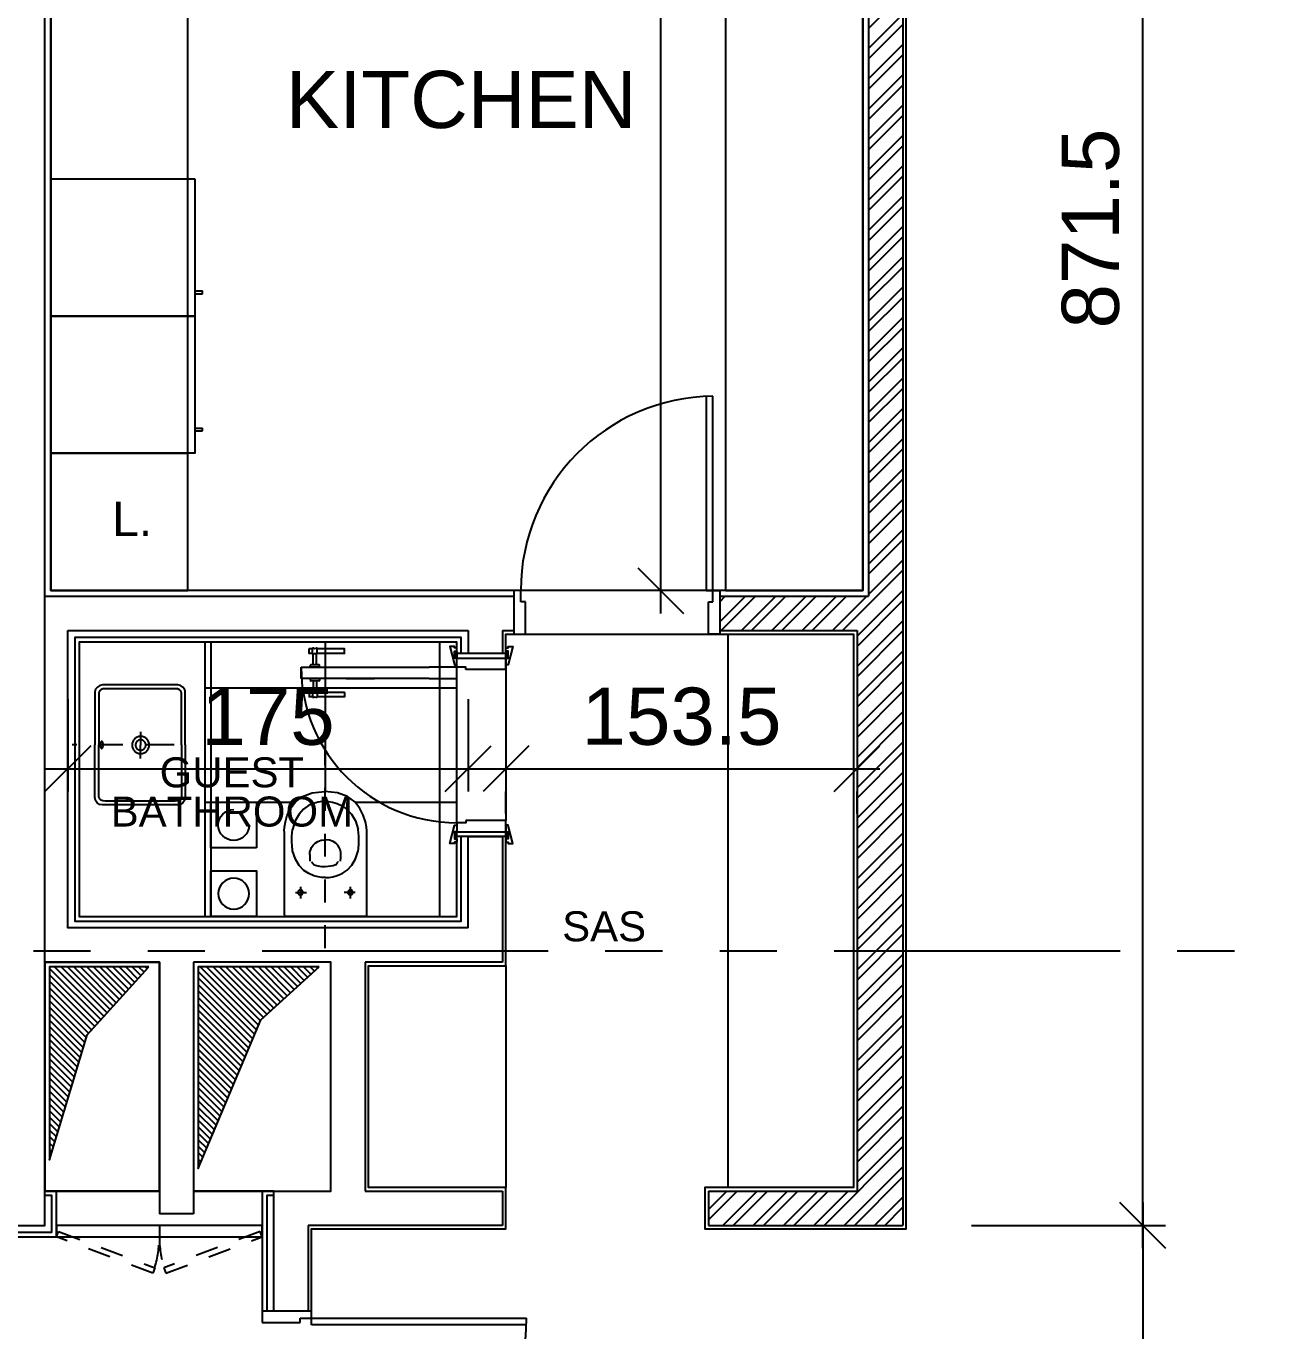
# Model space of a CAD drawing. Extents: x 453.8 to 514, y -2.6 to 70.8.
# Drawn here: x 479.43 to 484.88, y 11.19 to 16.89 of the extents above; entities that cross this region are included whole.
import ezdxf
from ezdxf.enums import TextEntityAlignment as Align

# ---------------------------------------------------------------- set-up
doc = ezdxf.new("R2010")
doc.units = 0
doc.header["$MEASUREMENT"] = 0
doc.header["$PDMODE"] = 35
doc.header["$PDSIZE"] = 0.3
for name, pattern in [('AXIS_100$0$A-AXIS$0$PHANTOM', [2.5, 1.25, -0.25, 0.25, -0.25, 0.25, -0.25]), ('CENTER', [2, 1.25, -0.25, 0.25, -0.25]), ('DASHDOTX2', [50.8, 25.4, -12.7, 0, -12.7]), ('HIDDEN2', [0.1875, 0.125, -0.0625])]:
    doc.linetypes.add(name, pattern=pattern)
doc.layers.get('0').update_dxf_attribs({"linetype": 'CONTINUOUS'})
doc.layers.get('DEFPOINTS').update_dxf_attribs({"linetype": 'CONTINUOUS'})
for name, color, linetype in [('A-ANNO-IDTAG', 7, 'CONTINUOUS'), ('A-AXIS-SANITARY', 10, 'DASHDOTX2'), ('A-closet', 252, 'CONTINUOUS'), ('a-dim', 3, 'CONTINUOUS'), ('A-Door', 1, 'CONTINUOUS'), ('A-DOORS', 1, 'CONTINUOUS'), ('A-FLOR-PFIX', 61, 'CONTINUOUS'), ('A-HATCH-WALL', 8, 'CONTINUOUS'), ('a-kitchen', 95, 'CONTINUOUS'), ('A-MECHANICAL', 255, 'CONTINUOUS'), ('A-NOMENCLATURE', 3, 'CONTINUOUS'), ('A-PLASTER', 8, 'CONTINUOUS'), ('A-PORTE', 1, 'CONTINUOUS'), ('A-PROJ-TIL-BATH', 8, 'CONTINUOUS'), ('A-proj-wood', 5, 'CONTINUOUS'), ('A-PROJECTION', 9, 'CONTINUOUS'), ('A-SANIT', 95, 'CONTINUOUS'), ('A-sect-marble', 1, 'CONTINUOUS'), ('A-SECT-TILE', 12, 'CONTINUOUS'), ('a-shaft', 251, 'CONTINUOUS'), ('a-text-red', 10, 'CONTINUOUS'), ('A-WALL', 4, 'CONTINUOUS'), ('AXIS_100$0$A-AXIS-100', 10, 'AXIS_100$0$A-AXIS$0$PHANTOM'), ('S-9-10TH$0$A-SHAFT 9-10TH', 8, 'CONTINUOUS'), ('S-9-10TH$0$A-STR 9-10TH', 2, 'CONTINUOUS')]:
    doc.layers.add(name, color=color, linetype=linetype)
doc.styles.add('A100-STEXT', font='ARIAL.TTF', dxfattribs={"height": 0.25})
doc.styles.add('BLOCK', font='ARIAL.TTF', dxfattribs={"width": 0.8, "height": 0.25})
doc.dimstyles.new('A100-DIM', dxfattribs={"dimtxt": 0.25, "dimasz": 0.2, "dimexe": 0.1, "dimexo": 0.3, "dimgap": 0.1, "dimtad": 1, "dimlfac": 100, "dimdsep": 46, "dimtxsty": 'A100-STEXT', "dimblk1": 'OBLIQUE', "dimblk2": 'OBLIQUE', "dimsah": 1, "dimcen": -0.05, "dimdle": 0.1, "dimclrd": 15, "dimclre": 15, "dimclrt": 256, "dimadec": 0, "dimazin": 0, "dimtfac": 0.28, "dimtix": 1, "dimtmove": 2, "dimatfit": 3, "dimldrblk": 'OBLIQUE', "dimfxl": 0, "dimtolj": 1, "dimarcsym": 0})

# ---------------------------------------------------------------- blocks, each defined once
blk = doc.blocks.new('frigo')
at = {"layer": 'a-kitchen'}
for p, q in [((-0.6306, 0), (0, 0)), ((-0.6306, -0.6), (-0.6306, 0)), ((-0.6306, -0.6), (-0.6306, 0)), ((-0.5994, 0), (-0.5994, -0.6)), ((-0.5994, 0), (-0.5994, -0.6)), ((-0.6306, -0.0975), (-0.6632, -0.0975)), ((-0.6632, -0.0975), (-0.6632, -0.1102)), ((-0.6306, -0.0975), (-0.6632, -0.0975)), ((-0.6632, -0.0975), (-0.6632, -0.1102)), ((-0.6306, -0.1102), (-0.6632, -0.1102)), ((-0.6306, -0.1102), (-0.6632, -0.1102))]:
    blk.add_line(p, q, dxfattribs=at)
blk.add_lwpolyline([(-0.6306, -0.6), (-0.6306, 0), (0, 0), (0, -0.6)], close=True, dxfattribs=at)
blk = doc.blocks.new('P90E19D')
at = {"layer": 'A-PORTE'}
for p, q in [((0, 0), (0.05, 0)), ((0, -0.19), (0, 0)), ((0.05, 0), (0.05, -0.14)), ((0.9, 0), (0.85, 0)), ((0.85, 0), (0.85, -0.14)), ((0.9, -0.19), (0.9, 0)), ((0.03, -0.14), (0.03, -0.19)), ((0.05, -0.14), (0.03, -0.14)), ((0.85, -0.14), (0.87, -0.14)), ((0.87, -0.14), (0.87, -0.19)), ((0.03, -0.19), (0, -0.19)), ((0.06, -0.19), (0.02, -0.19)), ((0.03, -0.19), (0.03, -1.0399)), ((0.06, -1.0391), (0.06, -0.19)), ((0.87, -0.19), (0.9, -0.19))]:
    blk.add_line(p, q, dxfattribs=at)
blk.add_arc((0.02, -0.19), 0.85, 270.6741, 360, dxfattribs=at)
blk = doc.blocks.new('P100E21.5D')
at = {"layer": 'A-PORTE'}
for p, q in [((0.03, 0.215), (0.03, 1.155)), ((0.06, 1.155), (0.06, 0.215)), ((0.03, 0.215), (0, 0.215)), ((0, 0.215), (0, 0)), ((0.06, 0.215), (0.02, 0.215)), ((0.03, 0.165), (0.03, 0.215)), ((0.97, 0.215), (1, 0.215)), ((0.97, 0.165), (0.97, 0.215)), ((1, 0.215), (1, 0)), ((0.05, 0.165), (0.03, 0.165)), ((0.05, 0), (0.05, 0.165)), ((0.95, 0), (0.95, 0.165)), ((0.95, 0.165), (0.97, 0.165)), ((0, 0), (0.05, 0)), ((1, 0), (0.95, 0))]:
    blk.add_line(p, q, dxfattribs=at)
blk.add_arc((0.03, 0.215), 0.94, 0, 90, dxfattribs=at)
blk = doc.blocks.new('A$C3DEF75EA')
at = {"layer": 'A-DOORS'}
for p, q in [((-0.167, 0.63), (-0.193, 0.63)), ((-0.193, 0.625), (-0.193, 0.63)), ((-0.19, 0.63), (-0.19, 0.6445)), ((-0.1705, 0.645), (-0.1895, 0.645)), ((-0.17, 0.63), (-0.17, 0.6445)), ((-0.167, 0.6275), (-0.167, 0.63)), ((-0.12, 0.6275), (-0.167, 0.6275)), ((-0.12, 0.602), (-0.12, 0.638)), ((-0.11, 0.64), (-0.118, 0.64)), ((-0.11, 0.68), (-0.06, 0.68)), ((-0.11, 0.56), (-0.11, 0.68)), ((-0.11, 0.6), (-0.11, 0.64)), ((-0.06, 0.68), (-0.06, 0.56)), ((-0.06, 0.64), (-0.052, 0.64)), ((-0.06, 0.6), (-0.06, 0.64)), ((-0.05, 0.602), (-0.05, 0.638)), ((-0.05, 0.6275), (-0.003, 0.6275)), ((-0.003, 0.63), (0.023, 0.63)), ((-0.003, 0.6275), (-0.003, 0.63)), ((0, 0.63), (0, 0.6445)), ((0.0005, 0.645), (0.0195, 0.645)), ((0.02, 0.63), (0.02, 0.6445)), ((0.023, 0.625), (0.023, 0.63)), ((-0.193, 0.61), (-0.193, 0.615)), ((-0.167, 0.61), (-0.193, 0.61)), ((-0.19, 0.4905), (-0.19, 0.61)), ((-0.17, 0.4905), (-0.17, 0.61)), ((-0.167, 0.61), (-0.167, 0.6125)), ((-0.12, 0.6125), (-0.167, 0.6125)), ((-0.11, 0.6), (-0.118, 0.6)), ((-0.06, 0.6), (-0.052, 0.6)), ((-0.05, 0.6125), (-0.003, 0.6125)), ((-0.003, 0.61), (-0.003, 0.6125)), ((-0.003, 0.61), (0.023, 0.61)), ((0, 0.4905), (0, 0.61)), ((0.02, 0.4905), (0.02, 0.61)), ((0.023, 0.61), (0.023, 0.615)), ((-0.11, 0.12), (-0.11, 0.56)), ((-0.06, 0.56), (-0.06, 0.12)), ((-0.1705, 0.49), (-0.1895, 0.49)), ((-0.11, 0.483), (-0.11, 0.36)), ((-0.06, 0.483), (-0.06, 0.36)), ((0.0005, 0.49), (0.0195, 0.49)), ((-0.11, 0.12), (-0.11, 0)), ((-0.06, 0), (-0.06, 0.12)), ((-0.809, 0), (-0.781, 0.009)), ((-0.809, 0.009), (-0.781, 0)), ((0.009, 0), (-0.019, 0.009)), ((0.009, 0.009), (-0.019, 0)), ((-0.11, 0), (-0.06, 0)), ((-0.809, -0.215), (-0.781, -0.224)), ((-0.809, -0.224), (-0.781, -0.215)), ((0.009, -0.215), (-0.019, -0.224)), ((0.009, -0.224), (-0.019, -0.215))]:
    blk.add_line(p, q, dxfattribs=at)
at = {"layer": 'A-DOORS', "color": 8}
for p, q in [((-0.74, 0), (-0.06, 0)), ((-0.07, -0.215), (-0.73, -0.215))]:
    blk.add_line(p, q, dxfattribs=at)
at = {"layer": 'A-DOORS'}
for points in [[(-0.81, 0), (-0.825, 0), (-0.825, 0.01), (-0.83, 0.01), (-0.83, 0.03), (-0.7518, 0.0104, -0.381769), (-0.75, 0.0084), (-0.75, 0), (-0.78, 0), (-0.78, 0.01), (-0.81, 0.01), (-0.81, 0)], [(0.01, 0), (0.025, 0), (0.025, 0.01), (0.03, 0.01), (0.03, 0.03), (-0.0482, 0.0104, 0.381769), (-0.05, 0.0084), (-0.05, 0), (-0.02, 0), (-0.02, 0.01), (0.01, 0.01), (0.01, 0)], [(-0.81, -0.215), (-0.825, -0.215), (-0.825, -0.225), (-0.83, -0.225), (-0.83, -0.245), (-0.7518, -0.2254, 0.381769), (-0.75, -0.2234), (-0.75, -0.215), (-0.78, -0.215), (-0.78, -0.225), (-0.81, -0.225), (-0.81, -0.215)], [(0.01, -0.215), (0.025, -0.215), (0.025, -0.225), (0.03, -0.225), (0.03, -0.245), (-0.0482, -0.2254, -0.381769), (-0.05, -0.2234), (-0.05, -0.215), (-0.02, -0.215), (-0.02, -0.225), (0.01, -0.225), (0.01, -0.215)]]:
    blk.add_lwpolyline(points, format="xyb", dxfattribs=at)
for points in [[(-0.809, 0), (-0.781, 0), (-0.781, 0.009), (-0.809, 0.009)], [(0.009, 0), (-0.019, 0), (-0.019, 0.009), (0.009, 0.009)], [(-0.809, -0.215), (-0.781, -0.215), (-0.781, -0.224), (-0.809, -0.224)], [(0.009, -0.215), (-0.019, -0.215), (-0.019, -0.224), (0.009, -0.224)]]:
    blk.add_lwpolyline(points, close=True, dxfattribs=at)
for points in [[(-0.8, -0.215), (-0.8, 0), (-0.78, 0), (-0.78, -0.215), (-0.8, -0.215)], [(-0.73, -0.04), (-0.74, -0.04), (-0.74, 0), (-0.78, 0)], [(-0.78, 0), (-0.78, -0.215), (-0.73, -0.215), (-0.73, -0.04)], [(0, -0.215), (0, 0), (-0.02, 0), (-0.02, -0.215), (0, -0.215)], [(-0.07, -0.04), (-0.06, -0.04), (-0.06, 0), (-0.02, 0)], [(-0.02, 0), (-0.02, -0.215), (-0.07, -0.215), (-0.07, -0.04)]]:
    blk.add_lwpolyline(points, dxfattribs=at)
blk.add_arc((-0.0597, -0.0003), 0.6803, 90.0254, 179.9746, dxfattribs=at)
for centre, major_axis, start_param, end_param in [((-0.1895, 0.6445), (-0.000354, 0.000354), -0.785398, 0.785398), ((-0.1705, 0.6445), (0.000354, 0.000354), 5.497787, 7.068583), ((-0.149, 0.62), (0.0138, 0.0138), 1.961403, 2.750986), ((-0.118, 0.638), (-0.00141, 0.00141), -0.785398, 0.785398), ((-0.052, 0.638), (0.00141, 0.00141), 5.497787, 7.068583), ((-0.021, 0.62), (0.0138, 0.0138), 5.102996, 5.892578), ((0.0005, 0.6445), (-0.000354, 0.000354), -0.785398, 0.785398), ((0.0195, 0.6445), (0.000354, 0.000354), 5.497787, 7.068583), ((-0.2006, 0.62), (0.00642, 0.00642), 4.914874, 6.080701), ((-0.118, 0.602), (0.00141, 0.00141), 2.356194, 3.926991), ((-0.052, 0.602), (-0.00141, 0.00141), 2.356194, 3.926991), ((0.0306, 0.62), (0.00642, 0.00642), 1.773281, 2.939108), ((-0.1895, 0.4905), (0.000354, 0.000354), 2.356194, 3.926991), ((-0.1705, 0.4905), (-0.000354, 0.000354), 2.356194, 3.926991), ((0.0005, 0.4905), (0.000354, 0.000354), 2.356194, 3.926991), ((0.0195, 0.4905), (-0.000354, 0.000354), 2.356194, 3.926991)]:
    blk.add_ellipse(centre, major_axis=major_axis, ratio=1, start_param=start_param, end_param=end_param, dxfattribs=at)
blk = doc.blocks.new('A$C4412624D')
for points in [[(-363.316505, 205.931824, 0), (-369.377186, 205.812927, 0), (-385.619804, 204.401184, 0), (-409.135235, 200.113983, 0), (-437.014357, 191.368836, 0), (-466.348038, 176.583069, 0), (-494.227158, 154.174194, 0), (-517.742592, 122.559601, 0), (-533.985207, 80.156738, 0), (-540.045876, 25.382996, 0)], [(-497.934326, 27.701111, 0), (-497.803253, 31.697464, 0), (-496.723526, 42.562134, 0), (-493.665352, 58.608521, 0), (-487.598946, 78.150055, 0), (-477.494526, 99.500153, 0), (-462.322313, 120.972229, 0), (-441.052518, 140.879669, 0), (-412.655359, 157.53595, 0), (-376.101051, 169.254425, 0)], [(-283.871368, 169.254578, 0), (-285.531082, 169.495087, 0), (-290.24971, 170.096344, 0), (-297.636414, 170.87796, 0), (-307.300392, 171.659577, 0), (-318.850838, 172.260834, 0), (-331.896935, 172.501343, 0), (-346.047874, 172.200714, 0), (-360.912849, 171.17862, 0), (-376.101044, 169.254608, 0)], [(-7.305237, 205.931824, 0), (-19.51413, 205.931824, 0), (-52.233948, 205.931824, 0), (-99.604431, 205.931824, 0), (-155.76532, 205.931824, 0), (-214.856354, 205.931793, 0), (-271.017242, 205.931793, 0), (-318.387726, 205.931793, 0), (-351.107536, 205.931763, 0), (-363.316406, 205.931763, 0)], [(-167.899292, 27.713638, 0), (-167.94632, 31.783478, 0), (-168.779755, 42.831787, 0), (-171.43811, 59.116745, 0), (-176.960022, 78.896546, 0), (-186.383972, 100.429382, 0), (-200.748535, 121.973389, 0), (-221.092255, 141.786835, 0), (-248.453674, 158.127808, 0), (-283.871368, 169.254547, 0)], [(-7.305237, 205.931824, 0), (-7.054718, 205.891724, 0), (-6.383331, 205.746399, 0), (-5.411285, 205.458283, 0), (-4.258881, 204.989777, 0), (-3.046356, 204.303314, 0), (-1.893951, 203.361298, 0), (-0.921936, 202.126221, 0), (-0.250519, 200.560455, 0), (0, 198.626465, 0)], [(-0.000031, 198.626618, 0), (-0.000031, 186.942688, 0), (-0.000031, 155.629791, 0), (-0.000031, 110.296204, 0), (-0.000031, 56.550171, 0), (0, 0, 0), (0, -53.746025, 0), (0, -99.079628, 0), (0.000031, -130.392528, 0), (0.000031, -142.076446, 0)], [(-128.633087, 134.554077, 0), (-126.879395, 134.554077, 0), (-122.179504, 134.554077, 0), (-115.375183, 134.554077, 0), (-107.308197, 134.554077, 0), (-98.820343, 134.554108, 0), (-90.753357, 134.554108, 0), (-83.949036, 134.554108, 0), (-79.249146, 134.554138, 0), (-77.495453, 134.554138, 0)], [(-93.019531, 135.467438, 0), (-93.196075, 137.437134, 0), (-93.705109, 139.291046, 0), (-94.515656, 140.998169, 0), (-95.596771, 142.527588, 0), (-96.917511, 143.848328, 0), (-98.446899, 144.929444, 0), (-100.154022, 145.740021, 0), (-102.007935, 146.249054, 0), (-103.977631, 146.425629, 0), (-103.977631, 146.425537, 0), (-105.947327, 146.248993, 0), (-107.801239, 145.73996, 0), (-109.508362, 144.929413, 0), (-111.03775, 143.848328, 0), (-112.358459, 142.527588, 0), (-113.439575, 140.99823, 0), (-114.250092, 139.291107, 0), (-114.759094, 137.437256, 0), (-114.935638, 135.46759, 0), (-114.93573, 135.467438, 0), (-114.759186, 133.497742, 0), (-114.250153, 131.643829, 0), (-113.439606, 129.936707, 0), (-112.35849, 128.407288, 0), (-111.03775, 127.086548, 0), (-109.508362, 126.005432, 0), (-107.801239, 125.194855, 0), (-105.947327, 124.685822, 0), (-103.977631, 124.509247, 0), (-103.977631, 124.509339, 0), (-102.007935, 124.685883, 0), (-100.154022, 125.194916, 0), (-98.446899, 126.005463, 0), (-96.917511, 127.086548, 0), (-95.596802, 128.407288, 0), (-94.515686, 129.936646, 0), (-93.70517, 131.643768, 0), (-93.196167, 133.49762, 0), (-93.019623, 135.467285, 0)], [(-103.977631, 156.470307, 0), (-103.977631, 154.841889, 0), (-103.977631, 150.477722, 0), (-103.977631, 144.159454, 0), (-103.977631, 136.668732, 0), (-103.977661, 128.787171, 0), (-103.977661, 121.296448, 0), (-103.977661, 114.97818, 0), (-103.977692, 110.614014, 0), (-103.977692, 108.985626, 0)], [(-239.127029, 93.496338, 0), (-244.453003, 93.570557, 0), (-249.945557, 93.674713, 0), (-255.392944, 93.798554, 0), (-260.583328, 93.931671, 0), (-265.304947, 94.063751, 0), (-269.345993, 94.184479, 0), (-272.494675, 94.283508, 0), (-274.5392, 94.350495, 0), (-275.267776, 94.375122, 0), (-275.267746, 94.375122, 0), (-277.177994, 94.160919, 0), (-282.297455, 93.202637, 0), (-289.709213, 91.026795, 0), (-298.496338, 87.159912, 0), (-307.741928, 81.128479, 0), (-316.529068, 72.45903, 0), (-323.940826, 60.67807, 0), (-329.060295, 45.312103, 0), (-330.970551, 25.887634, 0)], [(-222.988953, 73.828949, 0), (-223.338638, 74.133179, 0), (-224.304276, 74.948532, 0), (-225.760712, 76.128952, 0), (-227.582809, 77.528443, 0), (-229.645447, 79.000946, 0), (-231.823486, 80.400421, 0), (-233.99176, 81.580872, 0), (-236.025146, 82.39621, 0), (-237.798523, 82.70047, 0)], [(-222.988953, 73.828949, 0), (-222.415253, 72.286972, 0), (-220.969742, 67.851441, 0), (-219.065781, 60.807938, 0), (-217.11673, 51.442078, 0), (-215.53595, 40.039414, 0), (-214.736816, 26.885574, 0), (-215.132675, 12.266113, 0), (-217.136887, -3.533356, 0), (-221.162842, -20.227234, 0)], [(-363.316505, -149.381658, 0), (-369.377186, -149.461094, 0), (-385.619804, -148.580885, 0), (-409.135235, -145.063267, 0), (-437.014357, -137.230472, 0), (-466.348038, -123.404728, 0), (-494.227158, -101.908272, 0), (-517.742592, -71.063339, 0), (-533.985207, -29.192154, 0), (-540.045876, 25.383057, 0)], [(-497.934326, 27.701111, 0), (-497.877174, 23.658875, 0), (-496.982231, 12.679642, 0), (-494.164284, -3.515335, 0), (-488.338104, -23.204819, 0), (-478.41848, -44.667587, 0), (-463.320183, -66.182388, 0), (-441.957998, -86.028, 0), (-413.246702, -102.483177, 0), (-376.101074, -113.826691, 0)], [(-239.127029, -38.068466, 0), (-244.453003, -38.14267, 0), (-249.945557, -38.246841, 0), (-255.392944, -38.370651, 0), (-260.583328, -38.503769, 0), (-265.304947, -38.635849, 0), (-269.345993, -38.756561, 0), (-272.494675, -38.855591, 0), (-274.5392, -38.922577, 0), (-275.267776, -38.947189, 0), (-275.267746, -38.947235, 0), (-277.177994, -38.733047, 0), (-282.297455, -37.774811, 0), (-289.709213, -35.599045, 0), (-298.496338, -31.732208, 0), (-307.741928, -25.700821, 0), (-316.529068, -17.031387, 0), (-323.940826, -5.250381, 0), (-329.060295, 10.115692, 0), (-330.970551, 29.540344, 0)], [(-167.899292, 27.713638, 0), (-167.835449, 23.744888, 0), (-168.391693, 12.949295, 0), (-170.689728, -3.00711, 0), (-175.851273, -22.458359, 0), (-184.998032, -43.738403, 0), (-199.251709, -65.181274, 0), (-219.733994, -85.120949, 0), (-247.56662, -101.891426, 0), (-283.871277, -113.826691, 0)], [(-221.162796, -20.227218, 0), (-221.512482, -20.531448, 0), (-222.478119, -21.346786, 0), (-223.934555, -22.527222, 0), (-225.756668, -23.926681, 0), (-227.819305, -25.39917, 0), (-229.99733, -26.79863, 0), (-232.165619, -27.97905, 0), (-234.19902, -28.794388, 0), (-235.972382, -29.098617, 0)], [(-103.977631, -101.042419, 0), (-103.977631, -99.414001, 0), (-103.977631, -95.049827, 0), (-103.977631, -88.731552, 0), (-103.977631, -81.240814, 0), (-103.977661, -73.359253, 0), (-103.977661, -65.868515, 0), (-103.977661, -59.550239, 0), (-103.977692, -55.186066, 0), (-103.977692, -53.557648, 0)], [(-128.633087, -79.126785, 0), (-126.879395, -79.126785, 0), (-122.179504, -79.126785, 0), (-115.375183, -79.126785, 0), (-107.308197, -79.126793, 0), (-98.820343, -79.126793, 0), (-90.753357, -79.1268, 0), (-83.949036, -79.1268, 0), (-79.249146, -79.126808, 0), (-77.495453, -79.126816, 0)], [(-93.019531, -80.039558, 0), (-93.196075, -78.069855, 0), (-93.705109, -76.215965, 0), (-94.515656, -74.508842, 0), (-95.596771, -72.979439, 0), (-96.917511, -71.658707, 0), (-98.446899, -70.577591, 0), (-100.154022, -69.767044, 0), (-102.007935, -69.258026, 0), (-103.977631, -69.081474, 0), (-103.977631, -69.081459, 0), (-105.947327, -69.258011, 0), (-107.801239, -69.767036, 0), (-109.508362, -70.577583, 0), (-111.03775, -71.658699, 0), (-112.358459, -72.979431, 0), (-113.439575, -74.508835, 0), (-114.250092, -76.21595, 0), (-114.759094, -78.069839, 0), (-114.935638, -80.039543, 0), (-114.93573, -80.039558, 0), (-114.759186, -82.009262, 0), (-114.250153, -83.863159, 0), (-113.439606, -85.570282, 0), (-112.35849, -87.099686, 0), (-111.03775, -88.420425, 0), (-109.508362, -89.501541, 0), (-107.801239, -90.312088, 0), (-105.947327, -90.821113, 0), (-103.977631, -90.997673, 0), (-103.977631, -90.997658, 0), (-102.007935, -90.821106, 0), (-100.154022, -90.31208, 0), (-98.446899, -89.501533, 0), (-96.917511, -88.420418, 0), (-95.596802, -87.099678, 0), (-94.515686, -85.570274, 0), (-93.70517, -83.863144, 0), (-93.196167, -82.009254, 0), (-93.019623, -80.039543, 0)], [(-283.871368, -113.826683, 0), (-285.531082, -114.067184, 0), (-290.24971, -114.668434, 0), (-297.636414, -115.450065, 0), (-307.300392, -116.231693, 0), (-318.850838, -116.832943, 0), (-331.896935, -117.073444, 0), (-346.047874, -116.772819, 0), (-360.912849, -115.750694, 0), (-376.101044, -113.826691, 0)], [(-7.305237, -149.381658, 0), (-19.51413, -149.381658, 0), (-52.233948, -149.381658, 0), (-99.604431, -149.381658, 0), (-155.76532, -149.381658, 0), (-214.856354, -149.38166, 0), (-271.017242, -149.38166, 0), (-318.387726, -149.38166, 0), (-351.107536, -149.381662, 0), (-363.316406, -149.381662, 0)], [(-7.305237, -149.381658, 0), (-7.054718, -149.341568, 0), (-6.383331, -149.196247, 0), (-5.411285, -148.908123, 0), (-4.258881, -148.439623, 0), (-3.046356, -147.753174, 0), (-1.893951, -146.811207, 0), (-0.921936, -145.576141, 0), (-0.250519, -144.010414, 0), (0, -142.076446, 0)]]:
    blk.add_polyline3d(points)
at = {"layer": 'A-AXIS-SANITARY', "linetype": 'CENTER', "ltscale": 0.1}
blk.add_line((136.288241, 26.88557), (-721.794139, 26.885582), dxfattribs=at)
blk = doc.blocks.new('A$C6D442EC4')
at = {"layer": 'A-AXIS-SANITARY', "linetype": 'CENTER', "ltscale": 0.1}
blk.add_line((-0.0027, 0.3461), (-0.0027, -0.0992), dxfattribs=at)
at = {"layer": 'A-FLOR-PFIX', "ltscale": 0.5}
for points in [[(-0.0025, 0.3948), (-0.0051, 0.3948), (-0.0125, 0.3948), (-0.0239, 0.3948), (-0.0388, 0.3948), (-0.0564, 0.3948), (-0.076, 0.3948), (-0.1187, 0.3948), (-0.1614, 0.3948), (-0.181, 0.3948), (-0.1986, 0.3948), (-0.2135, 0.3948), (-0.225, 0.3948), (-0.2323, 0.3948), (-0.235, 0.3948), (-0.2405, 0.394), (-0.246, 0.3919), (-0.2556, 0.3842), (-0.2625, 0.3736), (-0.2651, 0.362), (-0.2651, 0.361), (-0.2651, 0.3583), (-0.2651, 0.3538), (-0.2651, 0.3478), (-0.2651, 0.3316), (-0.2651, 0.3105), (-0.2651, 0.2855), (-0.2651, 0.2577), (-0.2651, 0.1972), (-0.2651, 0.1367), (-0.2651, 0.1088), (-0.2651, 0.0839), (-0.2651, 0.0628), (-0.2651, 0.0466), (-0.2651, 0.0405), (-0.2651, 0.0361), (-0.2651, 0.0333), (-0.2651, 0.0324), (-0.2626, 0.0199), (-0.2557, 0.0096), (-0.2448, 0.0026), (-0.2379, 0.0007), (-0.2303, 0), (-0.2278, 0), (-0.2205, 0), (-0.2093, 0), (-0.1947, 0), (-0.1775, 0), (-0.1582, 0), (-0.1164, 0), (-0.0746, 0), (-0.0553, 0), (-0.0381, 0), (-0.0235, 0), (-0.0123, 0), (-0.005, 0), (-0.0025, 0)], [(-0.0025, 0.3784), (-0.0049, 0.3784), (-0.0118, 0.3784), (-0.0226, 0.3784), (-0.0366, 0.3784), (-0.0531, 0.3784), (-0.0715, 0.3784), (-0.1116, 0.3784), (-0.1517, 0.3784), (-0.1701, 0.3784), (-0.1867, 0.3784), (-0.2006, 0.3784), (-0.2114, 0.3784), (-0.2183, 0.3784), (-0.2208, 0.3784), (-0.2288, 0.3778), (-0.2351, 0.3761), (-0.2399, 0.3735), (-0.2434, 0.37), (-0.2472, 0.361), (-0.2481, 0.3502), (-0.2481, 0.3493), (-0.2481, 0.3468), (-0.2481, 0.3427), (-0.2481, 0.3371), (-0.2481, 0.322), (-0.2481, 0.3025), (-0.2481, 0.2793), (-0.2481, 0.2535), (-0.2481, 0.1974), (-0.2481, 0.1413), (-0.2481, 0.1155), (-0.2481, 0.0924), (-0.2481, 0.0728), (-0.2481, 0.0577), (-0.2481, 0.0522), (-0.2481, 0.048), (-0.2481, 0.0455), (-0.2481, 0.0446), (-0.2472, 0.0339), (-0.2434, 0.0249), (-0.2399, 0.0214), (-0.2351, 0.0187), (-0.2288, 0.017), (-0.2208, 0.0164), (-0.2183, 0.0164), (-0.2114, 0.0164), (-0.2006, 0.0164), (-0.1867, 0.0164), (-0.1701, 0.0164), (-0.1517, 0.0164), (-0.1116, 0.0164), (-0.0715, 0.0164), (-0.0531, 0.0164), (-0.0366, 0.0164), (-0.0226, 0.0164), (-0.0118, 0.0164), (-0.0049, 0.0164), (-0.0025, 0.0164)], [(-0.0026, 0.3948), (0, 0.3948), (0.0074, 0.3948), (0.0188, 0.3948), (0.0337, 0.3948), (0.0513, 0.3948), (0.0709, 0.3948), (0.1136, 0.3948), (0.1563, 0.3948), (0.176, 0.3948), (0.1936, 0.3948), (0.2084, 0.3948), (0.2199, 0.3948), (0.2273, 0.3948), (0.2299, 0.3948), (0.2355, 0.394), (0.2409, 0.3919), (0.2506, 0.3842), (0.2574, 0.3736), (0.26, 0.362), (0.26, 0.361), (0.26, 0.3583), (0.26, 0.3538), (0.26, 0.3478), (0.26, 0.3316), (0.26, 0.3105), (0.26, 0.2856), (0.26, 0.2578), (0.26, 0.1974), (0.26, 0.137), (0.26, 0.1092), (0.26, 0.0843), (0.26, 0.0632), (0.26, 0.047), (0.26, 0.041), (0.26, 0.0366), (0.26, 0.0338), (0.26, 0.0329), (0.2574, 0.0212), (0.2506, 0.0106), (0.2409, 0.003), (0.2355, 0.0008), (0.2299, 0), (0.2273, 0), (0.2199, 0), (0.2084, 0), (0.1936, 0), (0.176, 0), (0.1563, 0), (0.1136, 0), (0.0709, 0), (0.0513, 0), (0.0337, 0), (0.0188, 0), (0.0074, 0), (0, 0), (-0.0026, 0)], [(-0.0026, 0.3784), (-0.0002, 0.3784), (0.0068, 0.3784), (0.0175, 0.3784), (0.0315, 0.3784), (0.048, 0.3784), (0.0665, 0.3784), (0.1065, 0.3784), (0.1466, 0.3784), (0.1651, 0.3784), (0.1816, 0.3784), (0.1955, 0.3784), (0.2063, 0.3784), (0.2132, 0.3784), (0.2157, 0.3784), (0.2237, 0.3778), (0.23, 0.3761), (0.2348, 0.3735), (0.2383, 0.37), (0.2421, 0.361), (0.243, 0.3502), (0.243, 0.3493), (0.243, 0.3468), (0.243, 0.3427), (0.243, 0.3371), (0.243, 0.322), (0.243, 0.3025), (0.243, 0.2793), (0.243, 0.2535), (0.243, 0.1974), (0.243, 0.1413), (0.243, 0.1155), (0.243, 0.0924), (0.243, 0.0728), (0.243, 0.0577), (0.243, 0.0522), (0.243, 0.048), (0.243, 0.0455), (0.243, 0.0446), (0.2421, 0.0339), (0.2383, 0.0249), (0.2348, 0.0214), (0.23, 0.0187), (0.2237, 0.017), (0.2157, 0.0164), (0.2132, 0.0164), (0.2063, 0.0164), (0.1955, 0.0164), (0.1816, 0.0164), (0.1651, 0.0164), (0.1466, 0.0164), (0.1065, 0.0164), (0.0665, 0.0164), (0.048, 0.0164), (0.0315, 0.0164), (0.0175, 0.0164), (0.0068, 0.0164), (-0.0002, 0.0164), (-0.0026, 0.0164)], [(-0.0408, 0.1997), (-0.0406, 0.2035), (-0.04, 0.2073), (-0.0391, 0.2109), (-0.0378, 0.2144), (-0.0362, 0.2176), (-0.0343, 0.2208), (-0.0322, 0.2237), (-0.0297, 0.2263), (-0.0271, 0.2288), (-0.0242, 0.2309), (-0.021, 0.2328), (-0.0177, 0.2344), (-0.0143, 0.2357), (-0.0107, 0.2366), (-0.0069, 0.2372), (-0.0031, 0.2374), (0.0008, 0.2372), (0.0045, 0.2366), (0.0081, 0.2357), (0.0116, 0.2344), (0.0149, 0.2328), (0.018, 0.2309), (0.0209, 0.2288), (0.0236, 0.2263), (0.026, 0.2237), (0.0282, 0.2208), (0.0301, 0.2176), (0.0317, 0.2144), (0.0329, 0.2109), (0.0339, 0.2073), (0.0344, 0.2035), (0.0346, 0.1997), (0.0344, 0.1958), (0.0339, 0.1921), (0.0329, 0.1885), (0.0317, 0.185), (0.0301, 0.1817), (0.0282, 0.1786), (0.026, 0.1757), (0.0236, 0.173), (0.0209, 0.1706), (0.018, 0.1684), (0.0149, 0.1665), (0.0116, 0.1649), (0.0081, 0.1637), (0.0045, 0.1627), (0.0008, 0.1622), (-0.0031, 0.162), (-0.0069, 0.1622), (-0.0107, 0.1627), (-0.0143, 0.1637), (-0.0177, 0.1649), (-0.021, 0.1665), (-0.0242, 0.1684), (-0.0271, 0.1706), (-0.0297, 0.173), (-0.0322, 0.1757), (-0.0343, 0.1786), (-0.0362, 0.1817), (-0.0378, 0.185), (-0.0391, 0.1885), (-0.04, 0.1921), (-0.0406, 0.1958), (-0.0408, 0.1997), (-0.0408, 0.1997)], [(-0.0257, 0.1997), (-0.0256, 0.202), (-0.0252, 0.2042), (-0.0247, 0.2064), (-0.0239, 0.2085), (-0.023, 0.2105), (-0.0218, 0.2123), (-0.0205, 0.2141), (-0.0191, 0.2157), (-0.0175, 0.2171), (-0.0157, 0.2184), (-0.0139, 0.2196), (-0.0119, 0.2205), (-0.0098, 0.2213), (-0.0076, 0.2218), (-0.0054, 0.2222), (-0.0031, 0.2223), (-0.0008, 0.2222), (0.0015, 0.2218), (0.0037, 0.2213), (0.0057, 0.2205), (0.0077, 0.2196), (0.0096, 0.2184), (0.0113, 0.2171), (0.0129, 0.2157), (0.0144, 0.2141), (0.0157, 0.2123), (0.0168, 0.2105), (0.0178, 0.2085), (0.0185, 0.2064), (0.0191, 0.2042), (0.0194, 0.202), (0.0196, 0.1997), (0.0194, 0.1974), (0.0191, 0.1951), (0.0185, 0.1929), (0.0178, 0.1909), (0.0168, 0.1889), (0.0157, 0.187), (0.0144, 0.1853), (0.0129, 0.1837), (0.0113, 0.1822), (0.0096, 0.1809), (0.0077, 0.1798), (0.0057, 0.1788), (0.0037, 0.1781), (0.0015, 0.1775), (-0.0008, 0.1772), (-0.0031, 0.1771), (-0.0054, 0.1772), (-0.0076, 0.1775), (-0.0098, 0.1781), (-0.0119, 0.1788), (-0.0139, 0.1798), (-0.0157, 0.1809), (-0.0175, 0.1822), (-0.0191, 0.1837), (-0.0205, 0.1853), (-0.0218, 0.187), (-0.023, 0.1889), (-0.0239, 0.1909), (-0.0247, 0.1929), (-0.0252, 0.1951), (-0.0256, 0.1974), (-0.0257, 0.1997), (-0.0257, 0.1997)], [(-0.0176, 0.0295), (-0.0176, 0.0302), (-0.0173, 0.0308), (-0.017, 0.0315), (-0.0165, 0.0321), (-0.0158, 0.0326), (-0.0151, 0.0332), (-0.0142, 0.0337), (-0.0132, 0.0341), (-0.011, 0.0349), (-0.0084, 0.0355), (-0.0056, 0.0359), (-0.0026, 0.036), (0.0004, 0.0359), (0.0033, 0.0355), (0.0058, 0.0349), (0.0081, 0.0341), (0.009, 0.0337), (0.0099, 0.0332), (0.0107, 0.0326), (0.0113, 0.0321), (0.0118, 0.0315), (0.0122, 0.0308), (0.0124, 0.0302), (0.0125, 0.0295), (0.0124, 0.0288), (0.0122, 0.0282), (0.0118, 0.0276), (0.0113, 0.027), (0.0107, 0.0264), (0.0099, 0.0258), (0.009, 0.0253), (0.0081, 0.0249), (0.0058, 0.0241), (0.0033, 0.0235), (0.0004, 0.0231), (-0.0026, 0.023), (-0.0056, 0.0231), (-0.0084, 0.0235), (-0.011, 0.0241), (-0.0132, 0.0249), (-0.0142, 0.0253), (-0.0151, 0.0258), (-0.0158, 0.0264), (-0.0165, 0.027), (-0.017, 0.0276), (-0.0173, 0.0282), (-0.0176, 0.0288), (-0.0176, 0.0295), (-0.0176, 0.0295)]]:
    blk.add_lwpolyline(points, dxfattribs=at)
at = {"layer": 'A-SANIT', "ltscale": 0.5}
for points in [[(-0.0614, 0.1997), (-0.0031, 0.1997)], [(0.0553, 0.1997), (-0.0031, 0.1997)]]:
    blk.add_lwpolyline(points, dxfattribs=at)
blk = doc.blocks.new('A$C3B044ACB')
blk.add_lwpolyline([(-0.1, -0.1), (0.1, -0.1), (0.1, 0.1), (-0.1, 0.1)], close=True)
blk.add_circle((0, 0), 0.0676)
blk = doc.blocks.new('A$C767F1EFC')
blk.add_lwpolyline([(-0.2, -0.2), (0, -0.2), (0, 0), (-0.2, 0)], close=True)
blk.add_arc((-0.1, -0.1), 0.0676, 180, 90)
blk = doc.blocks.new('_OBLIQUE')
at = {"color": 0, "linetype": 'ByBlock'}
blk.add_line((-0.5, -0.5), (0.5, 0.5), dxfattribs=at)
blk = doc.blocks.new('*D53')
at = {"layer": 'a-dim', "color": 15, "lineweight": -2}
for p, q in [((484.315, 11.75), (484.315, 6.715)), ((483.566, 11.65), (484.415, 11.65)), ((483.566, 6.815), (484.415, 6.815))]:
    blk.add_line(p, q, dxfattribs=at)
at = {"layer": 'DEFPOINTS', "color": 0}
for p in [(483.266, 11.65), (483.266, 6.815), (484.315, 6.815)]:
    blk.add_point(p, dxfattribs=at)
at = {"layer": 'a-dim', "color": 15, "lineweight": -2, "xscale": 0.2, "yscale": 0.2, "zscale": 0.2}
for p, rotation in [((484.315, 11.65), 90), ((484.315, 6.815), 270)]:
    blk.add_blockref('_OBLIQUE', p, dxfattribs=dict(at, rotation=rotation))
at = {"layer": 'a-dim', "insert": (484.0873, 9.2325), "char_height": 0.25, "attachment_point": 5, "rotation": 90, "style": 'A100-STEXT'}
blk.add_mtext('\\A1;483.5', dxfattribs=at)
blk = doc.blocks.new('*D54')
at = {"layer": 'a-dim', "color": 15, "lineweight": -2}
for p, q in [((484.315, 11.55), (484.315, 20.465)), ((483.4272, 20.365), (484.415, 20.365)), ((483.566, 11.65), (484.415, 11.65))]:
    blk.add_line(p, q, dxfattribs=at)
at = {"layer": 'DEFPOINTS', "color": 0}
for p in [(483.1272, 20.365), (484.315, 20.365), (483.266, 11.65)]:
    blk.add_point(p, dxfattribs=at)
at = {"layer": 'a-dim', "color": 15, "lineweight": -2, "xscale": 0.2, "yscale": 0.2, "zscale": 0.2}
for p, rotation in [((484.315, 20.365), 90), ((484.315, 11.65), 270)]:
    blk.add_blockref('_OBLIQUE', p, dxfattribs=dict(at, rotation=rotation))
at = {"layer": 'a-dim', "insert": (484.0874, 16.0075), "char_height": 0.25, "attachment_point": 5, "rotation": 90, "style": 'A100-STEXT'}
blk.add_mtext('\\A1;871.5', dxfattribs=at)
blk = doc.blocks.new('*D55')
at = {"layer": 'a-dim', "color": 15, "lineweight": -2}
for p, q in [((479.616, 13.95), (479.616, 13.5462)), ((481.366, 13.95), (481.366, 13.5462)), ((479.516, 13.6462), (481.466, 13.6462))]:
    blk.add_line(p, q, dxfattribs=at)
at = {"layer": 'DEFPOINTS', "color": 0}
for p in [(479.616, 14.25), (481.366, 14.25), (481.366, 13.6462)]:
    blk.add_point(p, dxfattribs=at)
at = {"layer": 'a-dim', "color": 15, "lineweight": -2, "xscale": 0.2, "yscale": 0.2, "zscale": 0.2, "rotation": 180}
blk.add_blockref('_OBLIQUE', (479.616, 13.6462), dxfattribs=at)
at = {"layer": 'a-dim', "color": 15, "lineweight": -2, "xscale": 0.2, "yscale": 0.2, "zscale": 0.2}
blk.add_blockref('_OBLIQUE', (481.366, 13.6462), dxfattribs=at)
at = {"layer": 'a-dim', "insert": (480.491, 13.8738), "char_height": 0.25, "attachment_point": 5, "style": 'A100-STEXT'}
blk.add_mtext('\\A1;175', dxfattribs=at)
blk = doc.blocks.new('*D56')
at = {"layer": 'a-dim', "color": 15, "lineweight": -2}
for p, q in [((481.431, 13.6462), (483.166, 13.6462)), ((481.531, 13.45), (481.531, 13.5462)), ((483.066, 13.45), (483.066, 13.5462))]:
    blk.add_line(p, q, dxfattribs=at)
at = {"layer": 'DEFPOINTS', "color": 0}
for p in [(481.531, 13.75), (483.066, 13.75), (483.066, 13.6462)]:
    blk.add_point(p, dxfattribs=at)
at = {"layer": 'a-dim', "color": 15, "lineweight": -2, "xscale": 0.2, "yscale": 0.2, "zscale": 0.2}
for p, rotation in [((481.531, 13.6462), 180.0000002813244), ((483.066, 13.6462), 2.813243871298149e-07)]:
    blk.add_blockref('_OBLIQUE', p, dxfattribs=dict(at, rotation=rotation))
at = {"layer": 'a-dim', "insert": (482.2985, 13.8739), "char_height": 0.25, "attachment_point": 5, "rotation": 0, "style": 'A100-STEXT'}
blk.add_mtext('\\A1;153.5', dxfattribs=at)
blk = doc.blocks.new('*D63')
at = {"layer": 'a-dim', "color": 15, "lineweight": -2}
for p, q in [((482.2077, 14.325), (482.2077, 20.465)), ((482.191, 20.365), (482.1077, 20.365)), ((482.191, 14.425), (482.1077, 14.425))]:
    blk.add_line(p, q, dxfattribs=at)
at = {"layer": 'DEFPOINTS', "color": 0}
for p in [(482.2077, 20.365), (482.491, 20.365), (482.491, 14.425)]:
    blk.add_point(p, dxfattribs=at)
at = {"layer": 'a-dim', "color": 15, "lineweight": -2, "xscale": 0.2, "yscale": 0.2, "zscale": 0.2}
for p, rotation in [((482.2077, 20.365), 90), ((482.2077, 14.425), 270)]:
    blk.add_blockref('_OBLIQUE', p, dxfattribs=dict(at, rotation=rotation))
at = {"layer": 'a-dim', "insert": (481.98, 17.395), "char_height": 0.25, "attachment_point": 5, "rotation": 90, "style": 'A100-STEXT'}
blk.add_mtext('\\A1;594', dxfattribs=at)

msp = doc.modelspace()

# ---------------------------------------------------------------- hatches: boundary and pattern name
at = {"layer": 'A-HATCH-WALL'}
h = msp.add_hatch(dxfattribs=at)
h.set_pattern_fill('ANSI32', color=256, scale=0.25, style=0)
h.set_pattern_definition([(45, (463.53762, -2e-09), (-0.06629126, 0.06629126), []), (45, (463.58181, -2e-09), (-0.06629126, 0.06629126), [])])
h.paths.add_polyline_path([(483.11599, 19.45), (483.11599, 14.4), (482.46599, 14.4), (482.46599, 14.25), (483.06599, 14.25), (483.06599, 11.8), (482.41599, 11.8), (482.41599, 11.65), (483.26599, 11.65), (483.26599, 19.45)])
at = {"layer": 'a-shaft'}
h = msp.add_hatch(dxfattribs=at)
h.set_pattern_fill('_USER', color=256, scale=0.02, angle=315, style=0, pattern_type=0)
h.set_pattern_definition([(315, (468.43762, 1e-10), (0.014142136, 0.014142136), [])])
h.paths.add_polyline_path([(479.70021, 12.48321), (479.9707, 12.78), (479.53599, 12.78), (479.53599, 11.93618)])
h = msp.add_hatch(dxfattribs=at)
h.set_pattern_fill('_USER', color=256, scale=0.02, angle=315, style=0, pattern_type=0)
h.set_pattern_definition([(315, (469.83762, 1e-10), (0.014142136, 0.014142136), [])])
h.paths.add_polyline_path([(480.45944, 12.54822), (480.71428, 12.78), (480.18599, 12.78), (480.18599, 11.899)])

# ---------------------------------------------------------------- linework, layer by layer
at = {"layer": 'A-closet'}
for p, q in [((482.50099, 14.235), (482.50099, 11.815)), ((481.53099, 12.785), (481.53099, 11.815))]:
    msp.add_line(p, q, dxfattribs=at)
at = {"layer": 'A-Door', "linetype": 'HIDDEN2', "ltscale": 0.5}
for points in [[(479.57479, 11.6234), (479.99596, 11.4649), (479.98715, 11.44151), (479.56599, 11.6)], [(480.45718, 11.6234), (480.03602, 11.4649), (480.04482, 11.44151), (480.46599, 11.6)]]:
    msp.add_lwpolyline(points, close=True, dxfattribs=at)
for centre, start, end in [((479.53388, 11.60245), 343.4238, 359.70906), ((480.4981, 11.60245), 180.29094, 196.5762)]:
    msp.add_arc(centre, 0.48212, start, end, dxfattribs=at)
at = {"layer": 'A-FLOR-PFIX'}
for points in [[(479.54099, 15.025), (480.14099, 15.025), (480.14099, 19.425), (479.54099, 19.425)], [(483.09099, 19.425), (482.49099, 19.425), (482.49099, 14.425), (483.09099, 14.425)], [(480.14099, 15.025), (479.54099, 15.025), (479.54099, 14.425), (480.14099, 14.425)]]:
    msp.add_lwpolyline(points, close=True, dxfattribs=at)
at = {"layer": 'A-FLOR-PFIX', "ltscale": 0.5}
msp.add_lwpolyline([(480.21599, 13), (480.21599, 14.2), (479.66599, 14.2), (479.66599, 13)], close=True, dxfattribs=at)
at = {"layer": 'A-PLASTER'}
for points in [[(483.09099, 19.45), (483.09099, 14.425), (479.54099, 14.425), (479.54099, 20.365), (480.31599, 20.365)], [(481.53099, 14.08), (481.53099, 14.235), (483.05099, 14.235), (483.05099, 11.815), (482.40099, 11.815), (482.40099, 11.635), (483.28099, 11.635), (483.28099, 19.45)], [(480.68099, 11.275), (480.68099, 11.635), (481.53099, 11.635), (481.53099, 11.815), (480.93099, 11.815), (480.93099, 12.785), (481.53099, 12.785), (481.53099, 13.42)]]:
    msp.add_lwpolyline(points, dxfattribs=at)
at = {"layer": 'A-PORTE', "ltscale": 4}
msp.add_line((480.01599, 11.65), (480.01599, 11.6), dxfattribs=at)
at = {"layer": 'A-PORTE'}
msp.add_lwpolyline([(480.46599, 11.65), (479.56599, 11.65), (479.56599, 11.6), (480.46599, 11.6)], close=True, dxfattribs=at)
at = {"layer": 'A-PROJ-TIL-BATH'}
for p, q in [((480.24099, 14.2), (480.24099, 13)), ((480.74099, 14.2), (480.74099, 13.547)), ((481.24099, 14.2), (481.24099, 13)), ((480.21599, 14), (481.31599, 14)), ((480.21599, 13.5), (480.60992, 13.5)), ((480.87056, 13.5), (481.31599, 13.5))]:
    msp.add_line(p, q, dxfattribs=at)
at = {"layer": 'A-proj-wood'}
for points in [[(480.51599, 11.8), (480.46599, 11.8), (480.46599, 11.275)], [(480.51599, 11.78), (480.48599, 11.78), (480.48599, 11.275)]]:
    msp.add_lwpolyline(points, dxfattribs=at)
at = {"layer": 'A-PROJECTION', "ltscale": 4}
for p, q in [((480.01599, 11.8), (479.53099, 11.8)), ((480.50099, 11.8), (480.16599, 11.8))]:
    msp.add_line(p, q, dxfattribs=at)
at = {"layer": 'A-sect-marble'}
for points in [[(476.71599, 11.6), (479.56599, 11.6), (479.56599, 11.8), (479.51599, 11.8)], [(476.71599, 11.62), (479.54599, 11.62), (479.54599, 11.78), (479.51599, 11.78)]]:
    msp.add_lwpolyline(points, dxfattribs=at)
at = {"layer": 'A-SECT-TILE'}
for points in [[(481.33599, 14.15), (481.33599, 14.22), (479.64599, 14.22), (479.64599, 12.98), (481.33599, 12.98), (481.33599, 13.35)], [(481.31599, 14.15), (481.31599, 14.2), (479.66599, 14.2), (479.66599, 13), (481.31599, 13), (481.31599, 13.35)]]:
    msp.add_lwpolyline(points, dxfattribs=at)
at = {"layer": 'a-shaft'}
for points in [[(479.9707, 12.78), (479.53599, 12.78), (479.53599, 11.93618), (479.70021, 12.48321)], [(480.71428, 12.78), (480.18599, 12.78), (480.18599, 11.899), (480.45944, 12.54822)]]:
    msp.add_lwpolyline(points, close=True, dxfattribs=at)
at = {"layer": 'A-WALL'}
for p, q in [((483.11599, 19.45), (483.11599, 14.4)), ((483.26599, 19.45), (483.26599, 11.65)), ((479.51599, 14.4), (481.56599, 14.4)), ((481.56599, 14.4), (481.56599, 14.25)), ((482.46599, 14.4), (482.46599, 14.25)), ((482.46599, 14.4), (483.11599, 14.4)), ((479.61599, 14.25), (481.36599, 14.25)), ((481.36599, 14.25), (481.36599, 14.15)), ((481.51599, 14.25), (481.51599, 14.15)), ((481.51599, 14.25), (481.56599, 14.25)), ((482.46599, 14.25), (483.06599, 14.25)), ((483.06599, 14.25), (483.06599, 11.8)), ((481.51599, 14.15), (481.36599, 14.15)), ((481.36599, 12.95), (481.36599, 13.35)), ((481.36599, 13.35), (481.51599, 13.35)), ((481.51599, 13.35), (481.51599, 12.8)), ((479.51599, 12.8), (480.01599, 12.8)), ((480.01599, 12.8), (480.01599, 11.7)), ((480.16599, 12.8), (480.16599, 11.7)), ((480.76599, 12.8), (480.16599, 12.8)), ((480.76599, 11.8), (480.76599, 12.8)), ((481.51599, 12.8), (480.91599, 12.8)), ((480.91599, 12.8), (480.91599, 11.8)), ((480.51599, 11.8), (480.76599, 11.8)), ((480.51599, 11.275), (480.51599, 11.8)), ((480.91599, 11.8), (481.51599, 11.8)), ((481.51599, 11.8), (481.51599, 11.65)), ((481.51599, 11.8), (481.51599, 11.65)), ((482.41599, 11.8), (482.41599, 11.65)), ((482.41599, 11.8), (483.06599, 11.8)), ((480.16599, 11.7), (480.01599, 11.7)), ((481.51599, 11.65), (480.66599, 11.65)), ((480.66599, 11.65), (480.66599, 11.275)), ((482.41599, 11.65), (483.26599, 11.65)), ((480.66599, 11.275), (480.51599, 11.275))]:
    msp.add_line(p, q, dxfattribs=at)
msp.add_lwpolyline([(481.36599, 12.95), (479.61599, 12.95), (479.61599, 14.25)], dxfattribs=at)
at = {"layer": 'AXIS_100$0$A-AXIS-100'}
msp.add_line((460.46544, 12.85), (507.67478, 12.85), dxfattribs=at)
at = {"layer": 'S-9-10TH$0$A-SHAFT 9-10TH'}
for points in [[(479.51599, 11.8), (480.01599, 11.8), (480.01599, 12.8), (479.51599, 12.8)], [(480.16599, 12.8), (480.16599, 11.8), (480.76599, 11.8), (480.76599, 12.8)]]:
    msp.add_lwpolyline(points, close=True, dxfattribs=at)
msp.add_lwpolyline([(479.51599, 11.8), (480.01599, 11.8)], dxfattribs=at)
at = {"layer": 'S-9-10TH$0$A-STR 9-10TH'}
msp.add_lwpolyline([(475.31599, 19.53), (475.31599, 11.65), (475.61599, 11.65), (475.61599, 17.25), (479.21599, 17.25), (479.21599, 11.65), (479.51599, 11.65), (479.51599, 19.53), (479.21599, 19.53), (479.21599, 17.55), (475.61599, 17.55), (475.61599, 19.53)], close=True, dxfattribs=at)

# ---------------------------------------------------------------- block references
at = {"layer": 'A-DOORS'}
for name, p, rotation in [('P90E19D', (482.46599, 14.235), 180), ('A$C3DEF75EA', (481.31599, 14.15), 89.99999999550876), ('P100E21.5D', (480.46599, 11.275), 270)]:
    msp.add_blockref(name, p, dxfattribs=dict(at, rotation=rotation))
at = {"layer": 'A-FLOR-PFIX', "rotation": 179.999999999623}
for p in [(479.54099, 15.625), (479.54099, 15.025)]:
    msp.add_blockref('frigo', p, dxfattribs=at)
at = {"layer": 'A-FLOR-PFIX', "xscale": -1, "rotation": 269.9999999978}
msp.add_blockref('A$C6D442EC4', (479.73459, 13.75271), dxfattribs=at)
at = {"layer": 'A-FLOR-PFIX', "xscale": 0.001013189780238163, "yscale": 0.001013189780238122, "zscale": 0.001013189780229412, "rotation": 269.9999836253901}
msp.add_blockref('A$C4412624D', (480.71375, 13), dxfattribs=at)
at = {"layer": 'A-MECHANICAL', "xscale": -1, "rotation": 359.9999999939915}
for name, p in [('A$C767F1EFC', (480.24099, 13.5)), ('A$C3B044ACB', (480.34099, 13.1))]:
    msp.add_blockref(name, p, dxfattribs=at)

# ---------------------------------------------------------------- texts
at = {"layer": 'A-ANNO-IDTAG', "color": 7, "style": 'BLOCK'}
for s, p in [('GUEST', (480.3331, 13.63038)), ('BATHROOM', (480.3331, 13.45905)), ('SAS', (481.96031, 12.95739))]:
    msp.add_text(s, height=0.13125, dxfattribs=at).set_placement(p, align=Align.MIDDLE)
at = {"layer": 'A-NOMENCLATURE', "style": 'A100-STEXT'}
msp.add_text('KITCHEN', height=0.25, dxfattribs=at).set_placement((481.33542, 16.57192), align=Align.MIDDLE)
at = {"layer": 'a-text-red', "style": 'A100-STEXT'}
msp.add_text('L.', height=0.15, rotation=360, dxfattribs=at).set_placement((479.80981, 14.66285))

# ---------------------------------------------------------------- dimensions: what is measured, and where the dimension line sits
at = {"layer": 'a-dim'}
for p1, p2, distance, picture, middle in [((482.49099, 14.425), (482.49099, 20.365), 0.2833, '*D63', (481.98004, 17.395)), ((479.61599, 14.25), (481.36599, 14.25), -0.60384, '*D55', (480.49099, 13.8738)), ((483.26599, 11.65), (483.26599, 6.815), 1.04905, '*D53', (484.08731, 9.2325))]:
    dim = msp.add_aligned_dim(p1=p1, p2=p2, distance=distance, dimstyle='A100-DIM', dxfattribs=at)
    dim.commit()
    dim.dimension.update_dxf_attribs({"geometry": picture, "text_midpoint": middle})
for base, p1, p2, angle, picture, middle in [((484.31504, 20.365), (483.26599, 11.65), (483.12718, 20.365), 90, '*D54', (484.0874, 16.0075)), ((483.06599, 13.64616), (481.53099, 13.75), (483.06599, 13.75), 180, '*D56', (482.29849, 13.87388))]:
    dim = msp.add_linear_dim(base=base, p1=p1, p2=p2, angle=angle, dimstyle='A100-DIM', dxfattribs=at)
    dim.commit()
    dim.dimension.update_dxf_attribs({"geometry": picture, "text_midpoint": middle})

doc.saveas('drawing.dxf')
